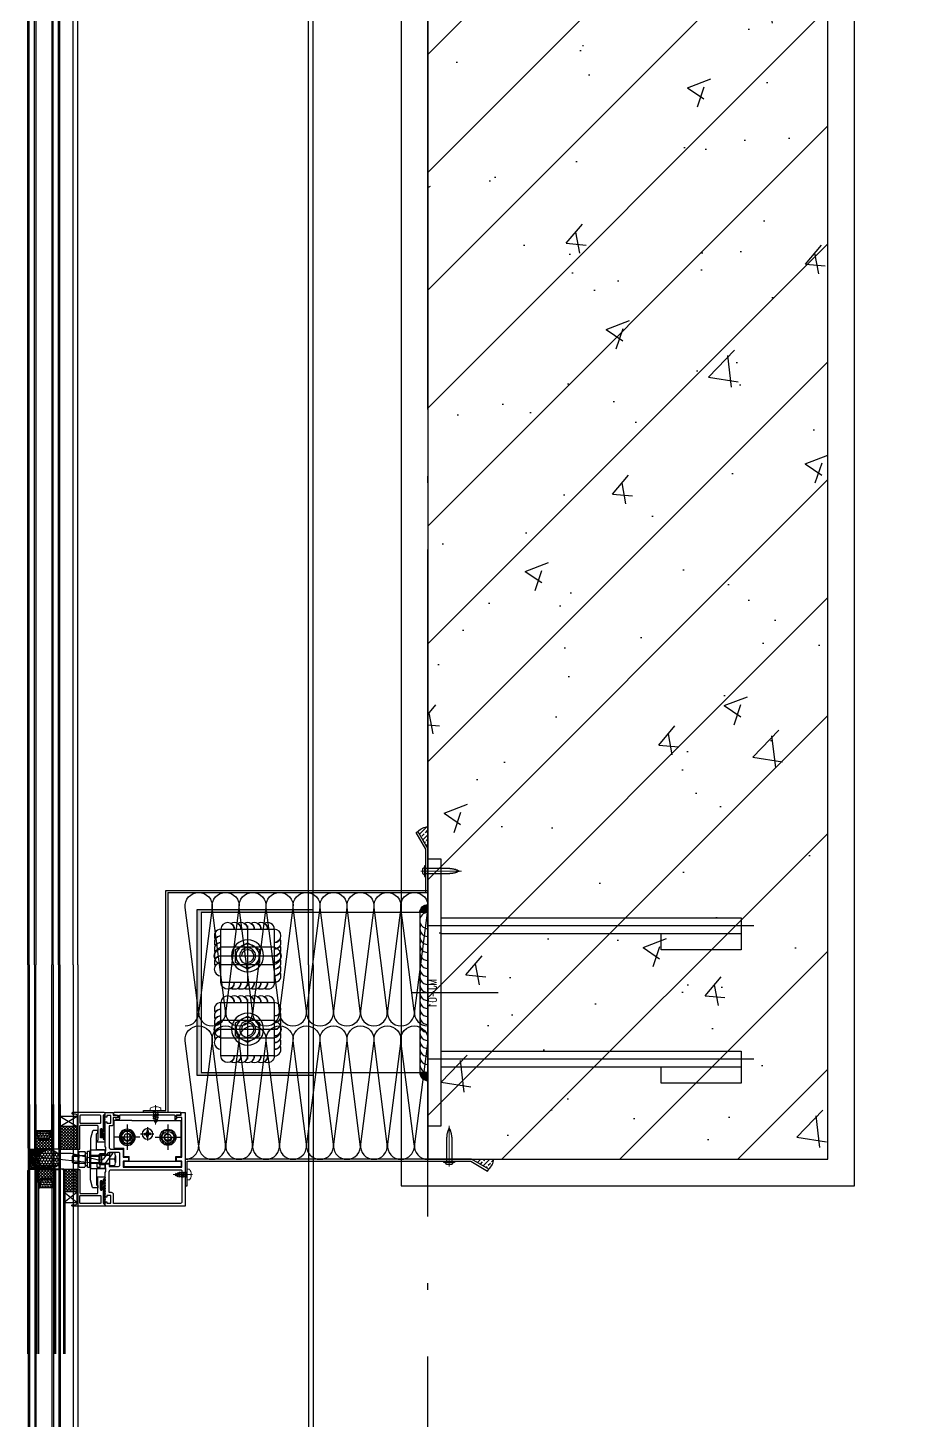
# Model space of a CAD drawing. Extents: x 6843040 to 15500510, y -6507076 to -4940511.
# Drawn here: x 7671529 to 7672196, y -6156679 to -6155636 of the extents above; entities that cross this region are included whole.
import ezdxf
from ezdxf.enums import TextEntityAlignment as Align

# ---------------------------------------------------------------- set-up
doc = ezdxf.new("R2010")
doc.units = 0
doc.header["$LTSCALE"] = 1000
doc.header["$MEASUREMENT"] = 0
for name, pattern in [('ACAD_ISO04W100', [30.5, 24, -3, 0.5, -3]), ('CENTER', [50.8, 31.75, -6.35, 6.35, -6.35]), ('CONTINOUS', [0]), ('DOTE', [2.42, 2, -0.2, 0.02, -0.2]), ('HIDDEN', [0.375, 0.25, -0.125])]:
    doc.linetypes.add(name, pattern=pattern)
for name, color, linetype in [('-07B2-附件', 8, 'Continuous'), ('1', 1, 'Continuous'), ('CENTER中心线层', 1, 'CENTER'), ('DOTE', 8, 'DOTE'), ('E_LINE_1', 1, 'Continuous'), ('FASTENER紧固件', 2, 'Continuous'), ('FRSTENER紧固件', 2, 'Continuous'), ('GC', 3, 'Continuous'), ('LT-dim 1', 3, 'Continuous'), ('LT-dim 2', 253, 'Continuous'), ('LT-dim 20', 253, 'Continuous'), ('LT-dim 4', 253, 'Continuous'), ('LT-dim 5', 3, 'Continuous'), ('LT-dim 50', 253, 'Continuous'), ('LT-dim 8', 253, 'Continuous'), ('LT-Fill-玻璃1', 14, 'Continuous'), ('LT-中线', 6, 'Continuous'), ('LT-文字标注', 7, 'Continuous'), ('LT-焊缝', 1, 'Continuous'), ('LT-玻璃', 4, 'Continuous'), ('LT-细线', 1, 'Continuous'), ('LT-铝板', 31, 'Continuous'), ('PJ', 25, 'Continuous'), ('PUB_HATCH', 8, 'Continuous'), ('Q02中线', 3, 'Continuous'), ('Q03轴线', 1, 'ACAD_ISO04W100'), ('Q08虚线', 75, 'HIDDEN'), ('Q09辅材', 31, 'Continuous'), ('WELDING', 1, 'Continuous'), ('XC', 61, 'Continuous'), ('ZX', 1, 'CENTER'), ('实体', 7, 'Continuous'), ('密封胶填充', 111, 'Continuous'), ('批荡层', 213, 'Continuous'), ('泡沫棒填充', 71, 'Continuous'), ('紧固件', 40, 'Continuous'), ('钢立柱规格布置', 2, 'Continuous')]:
    doc.layers.add(name, color=color, linetype=linetype)
for name, color, linetype, lineweight in [('002CEN', 1, 'CENTER', 13), ('003DOT', 253, 'HIDDEN', 13), ('009CON', 6, 'CONTINOUS', 15)]:
    doc.layers.add(name, color=color, linetype=linetype, lineweight=lineweight)
doc.styles.add('LT-文字标注', font='romans.shx', dxfattribs={"width": 0.8, "bigfont": 'gbhzfs.shx'})

# ---------------------------------------------------------------- blocks, each defined once
blk = doc.blocks.new('*U223')
at = {"layer": 'GC', "color": 8, "linetype": 'HIDDEN', "ltscale": 20}
for p, q in [((35.2, -2254.3), (35.2, 2191)), ((208.2, -2254.3), (208.2, 2191))]:
    blk.add_line(p, q, dxfattribs=at)
at = {"layer": 'LT-玻璃', "color": 8}
for p, q in [((-1.3, 2191), (-1.3, 7.5)), ((2.7, 2191), (2.7, 7.5)), ((16.7, 2191), (16.7, 7.5)), ((20.7, 2191), (20.7, 7.5))]:
    blk.add_line(p, q, dxfattribs=at)
at = {"layer": 'LT-玻璃', "color": 150}
for points in [[(-2.3, 2191), (-2.3, 8.5), (-1.3, 7.5), (2.7, 7.5), (3.7, 8.5), (3.7, 2191)], [(21.7, 2191), (21.7, 8.5), (20.7, 7.5), (16.7, 7.5), (15.7, 8.5), (15.7, 2191)]]:
    blk.add_lwpolyline(points, dxfattribs=at)
at = {"layer": 'LT-铝板'}
for p, q in [((31.7, -2254.3), (31.7, 2191)), ((211.7, -2254.3), (211.7, 2191))]:
    blk.add_line(p, q, dxfattribs=at)
blk = doc.blocks.new('*U226')
at = {"layer": 'GC', "color": 8, "linetype": 'HIDDEN', "ltscale": 20}
for p, q in [((35.2, -1704.3), (35.2, 1116)), ((208.2, -1704.3), (208.2, 1116))]:
    blk.add_line(p, q, dxfattribs=at)
at = {"layer": 'LT-玻璃', "color": 8}
for p, q in [((-1.3, -1704.3), (-1.3, -7.5)), ((2.7, -1704.3), (2.7, -7.5)), ((16.7, -1704.3), (16.7, -7.5)), ((20.7, -1704.3), (20.7, -7.5))]:
    blk.add_line(p, q, dxfattribs=at)
at = {"layer": 'LT-玻璃', "color": 150}
for points in [[(-2.3, -1704.3), (-2.3, -8.5), (-1.3, -7.5), (2.7, -7.5), (3.7, -8.5), (3.7, -1704.3)], [(21.7, -1704.3), (21.7, -8.5), (20.7, -7.5), (16.7, -7.5), (15.7, -8.5), (15.7, -1704.3)]]:
    blk.add_lwpolyline(points, dxfattribs=at)
at = {"layer": 'LT-铝板'}
for p, q in [((31.7, -1704.3), (31.7, 1116)), ((211.7, -1704.3), (211.7, 1116))]:
    blk.add_line(p, q, dxfattribs=at)
blk = doc.blocks.new('LT-BLK-20221110170712', base_point=(70366.6, 148976.2))
at = {"layer": 'LT-铝板'}
blk.add_lwpolyline([(70377.3, 148988.7), (70366.8, 148988.7, 0.414214), (70366.3, 148988.2), (70366.3, 148986.2, 0.414214), (70366.8, 148985.7), (70370.3, 148985.7, -0.414214), (70370.8, 148985.2), (70370.8, 148981.7), (70370.8, 148978.2, -0.414214), (70370.3, 148977.7), (70366.8, 148977.7, 0.414214), (70366.3, 148977.2), (70366.3, 148975.2, 0.414214), (70366.8, 148974.7), (70372.3, 148974.7, -0.414214), (70372.8, 148974.2), (70372.8, 148962.7, -0.414214), (70372.3, 148962.2, 0.414214), (70371.8, 148961.7), (70371.8, 148960.7, 0.414214), (70372.3, 148960.2), (70375.3, 148960.2, 0.339454), (70375.8, 148960.6), (70377.3, 148966.2), (70377.3, 148981.2), (70376.8, 148981.7), (70377.3, 148982.2)], format="xyb", close=True, dxfattribs=at)
blk = doc.blocks.new('LT-BLK-20221110170731', base_point=(70370.1, 148951.3))
at = {"layer": 'LT-铝板'}
for points in [[(70391.5, 148949.7, 0.414214), (70391, 148950.2), (70389, 148950.2, -0.414214), (70387.5, 148951.7), (70387.5, 148976.2, 0.414214), (70387, 148976.7), (70386, 148976.7, 0.414214), (70385.5, 148976.2), (70385.5, 148959.2, -0.414214), (70385, 148958.7), (70372.6, 148958.7, -0.414214), (70372.1, 148959.2), (70372.1, 148969.8, -0.267949), (70372.4, 148970.3, 0.267949), (70372.6, 148970.7), (70372.6, 148970.7, 0.414214), (70372.1, 148971.2), (70367.4, 148971.2, 0.414214), (70366.6, 148970.5), (70366.6, 148970.5, 0.402543), (70367.3, 148969.7, -0.402543), (70367.8, 148969.2), (70367.8, 148967.2, 0.414214), (70368.3, 148966.7, 0.414214), (70368.8, 148967.2), (70368.8, 148967.7, -0.414214), (70369.3, 148968.2), (70369.6, 148968.2, -0.414214), (70370.1, 148967.7), (70370.1, 148961.7, -0.414214), (70369.6, 148961.2), (70369.3, 148961.2, -0.414214), (70368.8, 148961.7), (70368.8, 148962.2, 0.414214), (70368.3, 148962.7), (70368.3, 148962.7, 0.414214), (70367.8, 148962.2), (70367.8, 148951.2, -0.402543), (70367.3, 148950.7, 0.402543), (70366.6, 148950, 0.414214), (70367.4, 148949.2), (70391, 148949.2, 0.414214)], [(70385, 148951.2, 0.414214), (70385.5, 148951.7), (70385.5, 148956.7, 0.414214), (70385, 148957.2), (70370.3, 148957.2, 0.414214), (70369.8, 148956.7), (70369.8, 148951.7, 0.414214), (70370.3, 148951.2)]]:
    blk.add_lwpolyline(points, format="xyb", close=True, dxfattribs=at)
blk = doc.blocks.new('LT-BLK-20221110171121', base_point=(70395.5, 148950.2))
at = {"layer": '1'}
h = blk.add_hatch(dxfattribs=at)
h.set_pattern_fill('ANSI37', color=252, scale=0.5, angle=-180, style=0)
h.set_pattern_definition([(315, (70258.9578, 147994.0747), (-1.122532, -1.122532), []), (225, (70258.9578, 147994.0747), (-1.122532, 1.122532), [])])
h.paths.add_polyline_path([(70387.5, 148973.7), (70387.5, 148956.7), (70397.5, 148956.7), (70397.5, 148973.7)])
at = {"layer": '1', "color": 252}
for p, q in [((70397.5, 148948.9), (70387.5, 148956.7)), ((70397.5, 148956.7), (70387.5, 148948.9)), ((70397.5, 148948.9), (70387.5, 148956.7)), ((70397.5, 148956.7), (70387.5, 148948.9))]:
    blk.add_line(p, q, dxfattribs=at)
at = {"layer": 'LT-细线'}
for points in [[(70397.5, 148972.7), (70398.5, 148973.7), (70387.5, 148973.7)], [(70397.5, 148972.7), (70397.5, 148948.9), (70387.5, 148948.9), (70387.5, 148973.7)], [(70387.5, 148956.7), (70397.5, 148956.7)]]:
    blk.add_lwpolyline(points, dxfattribs=at)
blk = doc.blocks.new('LT-BLK-20221110170740', base_point=(70370.1, 148964.7))
at = {"layer": 'LT-细线', "lineweight": 25}
blk.add_lwpolyline([(70366.5, 148952.2), (70366.5, 148951.4, 0.414214), (70366.7, 148951.2), (70367.6, 148951.2, 0.414214), (70367.8, 148951.4), (70367.8, 148963.2, -0.414214), (70368, 148963.3), (70369, 148963.3, -0.487404), (70369.1, 148963.2), (70369.1, 148962, 0.414214), (70369.3, 148961.8), (70370, 148961.8, 0.414214), (70370.1, 148962), (70370.1, 148967.5, 0.414214), (70370, 148967.6), (70369.3, 148967.6, 0.414214), (70369.1, 148967.5), (70369.1, 148966.3, -0.487404), (70369, 148966.1), (70368, 148966.1, -0.414214), (70367.8, 148966.3), (70367.8, 148969, 0.414214), (70367.6, 148969.2), (70366.7, 148969.2, 0.414214), (70366.5, 148969), (70366.5, 148968.2, -0.287157), (70366.5, 148966.2, -0.287157), (70366.5, 148964.2, -0.287157), (70366.5, 148962.2, -0.287157), (70366.5, 148960.2, -0.287157), (70366.5, 148958.2, -0.287157), (70366.5, 148956.2, -0.287157), (70366.5, 148954.2, -0.287157)], format="xyb", close=True, dxfattribs=at)
blk = doc.blocks.new('LT-BLK-20221110170832', base_point=(70370.1, 148964.7))
at = {"layer": '1'}
h = blk.add_hatch(dxfattribs=at)
h.set_pattern_fill('ANSI31', color=252, scale=0.3, angle=-180, style=0)
h.set_pattern_definition([(315, (69125.05355, 144959.7555), (-0.6735192, -0.6735192), [])])
h.paths.add_polyline_path([(70367.8, 148963.2, -0.414214), (70368, 148963.3), (70369, 148963.3, -0.487404), (70369.1, 148963.2), (70369.1, 148962, 0.414214), (70369.3, 148961.8), (70370, 148961.8, 0.414214), (70370.1, 148962), (70370.1, 148967.5, 0.414214), (70370, 148967.6), (70369.3, 148967.6, 0.414214), (70369.1, 148967.5), (70369.1, 148966.3, -0.487404), (70369, 148966.1), (70368, 148966.1, -0.414214), (70367.8, 148966.3), (70367.8, 148969, 0.414214), (70367.6, 148969.2), (70366.7, 148969.2, 0.414214), (70366.5, 148969), (70366.5, 148968.2, -0.287157), (70366.5, 148966.2, -0.287157), (70366.5, 148964.2, -0.287157), (70366.5, 148962.2, -0.287157), (70366.5, 148960.2, -0.287157), (70366.5, 148958.2, -0.287157), (70366.5, 148956.2, -0.287157), (70366.5, 148954.2, -0.287157), (70366.5, 148952.2), (70366.5, 148951.4, 0.414214), (70366.7, 148951.2), (70367.6, 148951.2, 0.414214), (70367.8, 148951.4)])
at = {"layer": 'LT-细线'}
blk.add_blockref('LT-BLK-20221110170740', (70370.1, 148964.7), dxfattribs=at)
blk = doc.blocks.new('*U252')
at = {"layer": '1'}
h = blk.add_hatch(dxfattribs=at)
h.set_pattern_fill('ANSI37', color=252, scale=0.1, angle=-180, style=0)
h.set_pattern_definition([(225, (1679562.5606, -289717.74506), (0.224506403027, -0.224506403027), []), (315, (1679562.5606, -289717.74506), (0.224506403027, 0.224506403027), [])])
h.paths.add_polyline_path([(-14, 18), (-14, 17), (-10, 17), (-10, 18)])
h.paths.add_polyline_path([(-14, 7), (-14, 6), (-10, 6), (-10, 7)])
h = blk.add_hatch(dxfattribs=at)
h.set_pattern_fill('HEX', color=252, scale=0.19, angle=-360, style=0)
h.set_pattern_definition([(360, (1679562.5606, -289717.7451), (1e-15, 1.0448594), [0.60325, -1.2065]), (120, (1679562.5606, -289717.7451), (-0.9048747838, -0.5224297), [0.60325, -1.2065]), (60, (1679563.1639, -289717.7451), (-0.9048747838, 0.5224297), [0.60325, -1.2065])])
edge = h.paths.add_edge_path()
edge.add_line((-10.1, 16.5), (-7.5, 15.3))
edge.add_line((-10.1, 16.5), (-13.5, 16.5))
edge.add_line((-13.5, 16.5), (-13.5, 7.5))
edge.add_line((-13.5, 7.5), (-10.1, 7.5))
edge.add_line((-10.1, 7.5), (-7.5, 8.8))
edge.add_line((-7.5, 8.8), (-7.5, 15.3))
h = blk.add_hatch(dxfattribs=at)
h.set_pattern_fill('ANSI37', color=252, scale=0.5, angle=-180, style=0)
h.set_pattern_definition([(225, (1679562.5606, -289717.745), (1.1225320151, -1.1225320151), []), (315, (1679562.5606, -289717.745), (1.1225320151, 1.1225320151), [])])
h.paths.add_polyline_path([(-7, 8.5), (-10, 7), (-10, 6), (-1, 6), (0, 5), (0, 19), (-1, 18), (-10, 18), (-10, 17), (-7, 15.5)])
at = {"color": 253}
for points in [[(-14, 18), (-14, 17), (-10, 17), (-10, 18)], [(-7, 8.5), (-10, 7), (-14, 7), (-14, 17), (-10, 17), (-7, 15.5)], [(-7.5, 15.2), (-7.5, 8.8), (-10.1, 7.5), (-13.5, 7.5), (-13.5, 16.5), (-10.1, 16.5)], [(-14, 6), (-14, 7), (-10, 7), (-10, 6)]]:
    blk.add_lwpolyline(points, close=True, dxfattribs=at)
blk.add_lwpolyline([(-10, 6), (-10, 7), (-7, 8.5), (-7, 15.5), (-10, 17), (-10, 18), (-1, 18), (0, 19), (0, 5), (-1, 6), (-10, 6)], dxfattribs=at)
at = {"layer": 'LT-玻璃', "color": 8}
for p, q in [((-138.2, 23), (0, 23)), ((-138.2, 19), (0, 19)), ((-138.2, 5), (0, 5)), ((-138.2, 1), (0, 1))]:
    blk.add_line(p, q, dxfattribs=at)
at = {"layer": 'LT-玻璃', "color": 150}
for points in [[(-138.2, 24), (-1, 24), (0, 23), (0, 19), (-1, 18), (-138.2, 18)], [(-138.2, 0), (-1, 0), (0, 1), (0, 5), (-1, 6), (-138.2, 6)]]:
    blk.add_lwpolyline(points, dxfattribs=at)
blk = doc.blocks.new('LT-耐候密封胶缝')
at = {"layer": '密封胶填充'}
h = blk.add_hatch(dxfattribs=at)
h.set_pattern_fill('ANSI38', color=8, scale=0.04, angle=180, style=0)
h.set_pattern_definition([(225, (-9e-13, 6e-11), (0.0449013, -0.0449013), []), (315, (-9e-13, 6e-11), (0.134704, -0.0449013), [0.15875, -0.09525])])
edge = h.paths.add_edge_path()
edge.add_line((0.5, -1), (0.5, -0.02))
edge.add_arc((0, 1.798), 1.885, 254.61982, 285.38016, ccw=False)
edge.add_line((-0.5, -0.02), (-0.5, -1))
edge.add_arc((0, -1), 0.5, 0, 180, ccw=False)
at = {"layer": '泡沫棒填充'}
h = blk.add_hatch(dxfattribs=at)
h.set_pattern_fill('HONEY', color=8, scale=0.026667, angle=180, style=0)
h.set_pattern_definition([(180, (104.55329, -12.9341), (-0.127, -0.073323467), [0.08466667, -0.16933333]), (300, (104.55329, -12.9341), (0.126999985, -0.073323493), [0.08466667, -0.16933333]), (240, (104.55329, -12.9341), (-1.5e-08, -0.14664696), [-0.16933333, 0.08466667])])
h.paths.add_polyline_path([(0.5, -1, -1), (-0.5, -1, -1)])
at = {"layer": 'LT-细线'}
for points in [[(-0.5, -1), (-0.5, -0.02)], [(0.5, -0.02), (0.5, -1)]]:
    blk.add_lwpolyline(points, dxfattribs=at)
blk.add_lwpolyline([(-0.5, -0.02, 0.135029), (0.5, -0.02, 0.135029)], format="xyb", dxfattribs=at)
blk.add_circle((0, -1), 0.5, dxfattribs=at)
blk = doc.blocks.new('*U251')
at = {"layer": '-07B2-附件', "color": 6, "lineweight": -3}
for p, q in [((-5, 3.6), (-5, 0)), ((5, 0), (-5, 0)), ((-3, -15.1), (-3, 0)), ((0, 3.6), (0, 0)), ((0, 3.6), (0, 0)), ((3, -15.1), (3, 0)), ((5, 3.6), (5, 0)), ((-3, -6), (-2.4, -7.2)), ((3, -6), (-3, -6)), ((3, -7.2), (-3, -7.2)), ((-2.4, -15.1), (-2.4, -7.2)), ((3, -6), (2.4, -7.2)), ((2.4, -15.1), (2.4, -7.2)), ((6, -15.1), (-6, -15.1)), ((-6, -16.7), (-6, -15.1)), ((6, -16.7), (-6, -16.7)), ((-5.8, -23.1), (-5.8, -18.7)), ((-4.6, -18.3), (-4.6, -16.7)), ((4.6, -18.3), (-4.6, -18.3)), ((3.9, -18.3), (-3.9, -18.3)), ((-2.9, -23.1), (-2.9, -18.7)), ((0, -18.3), (-0.9, -16.7)), ((0.9, -18.3), (0, -16.7)), ((2.9, -23.1), (2.9, -18.7)), ((4.6, -18.3), (4.6, -16.7)), ((5.8, -23.1), (5.8, -18.7)), ((6, -16.7), (6, -15.1)), ((-4.3, -23.5), (4.3, -23.5)), ((-3, -27.5), (-3, -23.5)), ((3, -27.5), (-3, -27.5)), ((-3, -27.5), (-2.4, -28.1)), ((-2.4, -28.1), (-2.4, -23.5)), ((2.4, -28.1), (-2.4, -28.1)), ((2.4, -28.1), (2.4, -23.5)), ((3, -27.5), (2.4, -28.1)), ((3, -27.5), (3, -23.5))]:
    blk.add_line(p, q, dxfattribs=at)
blk.add_lwpolyline([(-2.5, 4.1), (2.5, 4.1)], dxfattribs=at)
for centre, radius, start, end in [((-2.5, -2.8), 6.91, 68.794, 111.206), ((2.5, -2.8), 6.91, 68.794, 111.206), ((-4.3, -21.2), 2.89, 60, 120), ((0, -29.3), 11, 74.7385, 105.2615), ((4.3, -21.2), 2.89, 60, 120), ((-4.3, -20.6), 2.89, 240, 300), ((0, -12.5), 11, 254.7385, 285.2615), ((4.3, -20.6), 2.89, 240, 300)]:
    blk.add_arc(centre, radius, start, end, dxfattribs=at)
blk = doc.blocks.new('*U167')
at = {"layer": 'CENTER中心线层', "ltscale": 3}
for p, q in [((5.2, 0), (-4.7, 0)), ((0, 5), (0, -5))]:
    blk.add_line(p, q, dxfattribs=at)
at = {"layer": 'FASTENER紧固件'}
for p, q in [((-2.5, 0.6), (-0.6, 0.4)), ((-2.1, 0.6), (-2.1, -0.6)), ((-1.6, 0.5), (-0.8, 0.8)), ((-0.5, 1.6), (-0.8, 0.8)), ((-0.8, 0.8), (-0.4, 0.4)), ((-0.6, 2.5), (-0.4, 0.6)), ((0.6, 2.1), (-0.6, 2.1)), ((-0.6, 0.4), (-0.4, 0.4)), ((-0.6, -0.4), (-0.6, 0.4)), ((-0.4, 0.4), (-0.4, 0.6)), ((-0.4, 0.6), (0.4, 0.6)), ((0.6, 2.5), (0.4, 0.6)), ((0.8, 0.8), (0.4, 0.4)), ((0.4, 0.6), (0.4, 0.4)), ((0.4, 0.4), (0.6, 0.4)), ((0.5, 1.6), (0.8, 0.8)), ((2.5, 0.6), (0.6, 0.4)), ((0.6, 0.4), (0.6, -0.4)), ((1.6, 0.5), (0.8, 0.8)), ((2.1, 0.6), (2.1, -0.6)), ((-2.5, -0.6), (-0.6, -0.4)), ((-1.6, -0.5), (-0.8, -0.8)), ((-0.8, -0.8), (-0.4, -0.4)), ((-0.5, -1.6), (-0.8, -0.8)), ((-0.4, -0.4), (-0.6, -0.4)), ((-0.6, -2.5), (-0.4, -0.6)), ((0.6, -2.1), (-0.6, -2.1)), ((-0.4, -0.6), (-0.4, -0.4)), ((0.4, -0.6), (-0.4, -0.6)), ((0.6, -0.4), (0.4, -0.4)), ((0.4, -0.4), (0.4, -0.6)), ((0.8, -0.8), (0.4, -0.4)), ((0.6, -2.5), (0.4, -0.6)), ((0.5, -1.6), (0.8, -0.8)), ((2.5, -0.6), (0.6, -0.4)), ((1.6, -0.5), (0.8, -0.8))]:
    blk.add_line(p, q, dxfattribs=at)
blk.add_circle((0, 0), 4, dxfattribs=at)
blk = doc.blocks.new('M6-W-F')
at = {"layer": 'PJ', "extrusion": (0.866025, -0.5, 0)}
for p, q in [((-3, 4.8), (-5.6, 0.2)), ((3, -4.8), (5.6, -0.2))]:
    blk.add_line(p, q, dxfattribs=at)
at = {"layer": 'PJ', "extrusion": (0, 1, 0)}
for p, q in [((2.6, 5), (-2.6, 5)), ((-2.6, -5), (2.6, -5))]:
    blk.add_line(p, q, dxfattribs=at)
at = {"layer": 'PJ', "extrusion": (0.866025, 0.5, 0)}
for p, q in [((5.6, 0.2), (3, 4.8)), ((-5.6, -0.2), (-3, -4.8))]:
    blk.add_line(p, q, dxfattribs=at)
at = {"layer": 'PJ'}
for radius in [6, 4.45, 2.46]:
    blk.add_circle((0, 0), radius, dxfattribs=at)
for radius, start, end in [(5.65, 177.7395, 182.2605), (5.65, 117.7395, 122.2605), (3, 275.7296, 185.7296), (5.65, 57.7395, 62.2605), (5.65, 357.7395, 2.2605), (5.65, 237.7395, 242.2605), (5.65, 297.7395, 302.2605)]:
    blk.add_arc((0, 0), radius, start, end, dxfattribs=at)
at = {"layer": 'ZX', "ltscale": 0.6, "extrusion": (1, 0, 0)}
blk.add_line((0, -9.5), (0, 9.5), dxfattribs=at)
at = {"layer": 'ZX', "ltscale": 0.6, "extrusion": (0, 1, 0)}
blk.add_line((9.5, 0), (-9.5, 0), dxfattribs=at)
blk = doc.blocks.new('LT-BLK-20240527212027', base_point=(-4578.7, 6644.9))
at = {"layer": 'LT-中线', "ltscale": 10}
for p, q in [((-4558.2, 6648.9), (-4601.2, 6648.9)), ((-4601.2, 6644.9), (-4601.2, 6648.9)), ((-4558.2, 6644.9), (-4558.2, 6648.9)), ((-4558.2, 6644.9), (-4601.2, 6644.9)), ((-4597.2, 6641.4), (-4601.2, 6641.4)), ((-4601.2, 6641.4), (-4601.2, 6614.4)), ((-4597.2, 6644.9), (-4597.2, 6641.4)), ((-4562.2, 6644.9), (-4562.2, 6641.4)), ((-4558.2, 6641.4), (-4562.2, 6641.4)), ((-4558.2, 6641.4), (-4558.2, 6635.1)), ((-4550.7, 6635.1), (-4558.2, 6635.1)), ((-4550.7, 6614.4), (-4550.7, 6635.1)), ((-4564.2, 6614.4), (-4601.2, 6614.4)), ((-4564.2, 6614.4), (-4550.7, 6614.4))]:
    blk.add_line(p, q, dxfattribs=at)
at = {"layer": 'FRSTENER紧固件', "xscale": -1, "rotation": 180}
blk.add_blockref('*U167', (-4575.9, 6624.4), dxfattribs=at)
at = {"layer": 'PJ'}
blk.add_blockref('M6-W-F', (-4591.2, 6626.9), dxfattribs=at)
at = {"layer": 'PJ', "xscale": -1}
blk.add_blockref('M6-W-F', (-4560.7, 6626.9), dxfattribs=at)
blk = doc.blocks.new('LT-BLK-20240527212049', base_point=(-4575.8, 6610.9))
at = {"layer": 'LT-铝板'}
blk.add_lwpolyline([(-4552.6, 6614.7, 1), (-4552.6, 6616), (-4554.1, 6616, 0.414214), (-4555.1, 6615), (-4555.1, 6613.1, -0.414214), (-4555.6, 6612.6), (-4595.8, 6612.6, -0.414214), (-4596.3, 6613.1), (-4596.3, 6616, 0.654649), (-4596.8, 6616.2), (-4598, 6615, 0.504901), (-4598, 6614.6), (-4597.6, 6614.3), (-4597.6, 6612.6), (-4600.7, 6612.6, 0.414214), (-4601, 6612.3), (-4601, 6611.2, 0.414214), (-4600.7, 6610.9), (-4551, 6610.9, 0.916331), (-4550.9, 6612.2), (-4553.8, 6612.7), (-4553.8, 6614.7)], format="xyb", close=True, dxfattribs=at)
blk = doc.blocks.new('LT-BLK-20240528090141', base_point=(2057.9, 290.5))
at = {"layer": 'XC'}
blk.add_line((2100.5, 295.6), (2059.2, 291.2), dxfattribs=at)
blk.add_lwpolyline([(2100.5, 295.6), (2107.6, 297.4, 0.340873), (2108, 297.9), (2108, 298.1, 0.414214), (2107.5, 298.6), (2079.2, 298.7, 0.057672), (2076.9, 298.4), (2057.5, 293.8, -0.325637), (2052.1, 296.1), (2050.5, 298.8, 0.266494), (2049.6, 299.3), (2047.4, 299.3, 0.613237), (2047, 298.5), (2052.2, 291.4, 0.239743), (2053, 291), (2055.9, 291, -0.414214), (2056.4, 290.5), (2056.4, 288.5, 0.414214), (2056.9, 288), (2057.9, 288, 0.414214), (2058.4, 288.5), (2058.4, 290.2, -0.374148), (2059.2, 291.2)], format="xyb", dxfattribs=at)
blk = doc.blocks.new('LT-BLK-20240528090345', base_point=(1986.4, 298.6))
at = {"layer": 'LT-细线'}
blk.add_lwpolyline([(1986.4, 301.6), (1986.4, 298.6), (2005.5, 298.6), (2005.5, 301.6), (1986.4, 301.6), (2005.5, 298.6), (1986.4, 298.6), (2005.5, 301.6)], dxfattribs=at)
blk = doc.blocks.new('LT-BLK-20240910160700', base_point=(-5089123.4, -205701.6))
at = {"layer": 'LT-铝板'}
for points in [[(-5089076.9, -205700.1), (-5089076.9, -205695.8), (-5089120.9, -205695.8), (-5089120.9, -205700.1), (-5089116.9, -205700.1), (-5089116.9, -205703.1), (-5089120.9, -205703.1), (-5089120.9, -205733), (-5089117.8, -205733, -1), (-5089117.8, -205734.8), (-5089120.4, -205734.8), (-5089120.4, -205736.6), (-5089123.4, -205736.6), (-5089123.4, -205666.6), (-5089063.4, -205666.6), (-5089063.4, -205669.8), (-5089064.6, -205669.8), (-5089064.6, -205668.8), (-5089067.6, -205668.8), (-5089067.6, -205674.4), (-5089064.6, -205674.4), (-5089064.6, -205673.3), (-5089063.4, -205673.3), (-5089063.4, -205687.1), (-5089063.4, -205687.1), (-5089063.4, -205690.1), (-5089063.4, -205690.1), (-5089063.4, -205692.3), (-5089063.9, -205692.3), (-5089063.9, -205695.3), (-5089063.4, -205695.3), (-5089063.4, -205698.3), (-5089066.4, -205698.3), (-5089066.4, -205696.3), (-5089073.4, -205696.3, 0.414214), (-5089074.4, -205697.3), (-5089074.4, -205705.8, 0.414214), (-5089073.4, -205706.8), (-5089066.4, -205706.8), (-5089066.4, -205704.8), (-5089063.4, -205704.8), (-5089063.4, -205707.8), (-5089063.9, -205707.8), (-5089063.9, -205710.8), (-5089063.4, -205710.8), (-5089063.4, -205729.8), (-5089064.6, -205729.8), (-5089064.6, -205728.8), (-5089067.6, -205728.8), (-5089067.6, -205734.4), (-5089064.6, -205734.4), (-5089064.6, -205733.3), (-5089063.4, -205733.3), (-5089063.4, -205736.6), (-5089069.4, -205736.6), (-5089069.4, -205734.8), (-5089072, -205734.8, -1), (-5089072, -205733), (-5089069.4, -205733), (-5089069.4, -205728.1, -0.414214), (-5089067.9, -205726.6), (-5089066.4, -205726.6), (-5089066.4, -205710.3, 0.414214), (-5089067.4, -205709.3), (-5089075.9, -205709.3, -0.414214), (-5089076.9, -205708.3), (-5089076.9, -205703.1), (-5089080.9, -205703.1), (-5089080.9, -205700.1)], [(-5089120.9, -205692.8), (-5089120.9, -205669.6, -0.414214), (-5089119.9, -205668.6), (-5089069.6, -205668.6), (-5089069.6, -205675.1, 0.414214), (-5089068.1, -205676.6), (-5089066.4, -205676.6), (-5089066.4, -205692.3, -0.414214), (-5089067.9, -205693.8), (-5089119.9, -205693.8, -0.414214)]]:
    blk.add_lwpolyline(points, format="xyb", close=True, dxfattribs=at)
blk = doc.blocks.new('*U253')
at = {"layer": '1'}
h = blk.add_hatch(dxfattribs=at)
h.set_pattern_fill('ANSI37', color=252, scale=0.5, angle=-180, style=0)
h.set_pattern_definition([(225, (6768965.3425, -83328.1817), (1.12253201513, -1.12253201513), []), (315, (6768965.3425, -83328.1817), (1.12253201513, 1.12253201513), [])])
h.paths.add_polyline_path([(7, -3.5), (10, -5), (10, -6), (1, -6), (0, -7), (0, 7), (1, 6), (10, 6), (10, 5), (7, 3.5)])
h = blk.add_hatch(dxfattribs=at)
h.set_pattern_fill('HEX', color=252, scale=0.19, angle=-360, style=0)
h.set_pattern_definition([(360, (6768965.3425, -83328.1817), (1e-15, 1.0448594), [0.60325, -1.2065]), (120, (6768965.3425, -83328.1817), (-0.90487478378, -0.5224297), [0.60325, -1.2065]), (60, (6768965.9457, -83328.1817), (-0.90487478378, 0.5224297), [0.60325, -1.2065])])
h.paths.add_polyline_path([(7.5, 3.3), (10.1, 4.5), (13.5, 4.5), (13.5, -4.5), (10.1, -4.5), (7.5, -3.2)])
h = blk.add_hatch(dxfattribs=at)
h.set_pattern_fill('ANSI37', color=252, scale=0.1, angle=-180, style=0)
h.set_pattern_definition([(225, (6768965.34248, -83328.18168), (0.224506403027, -0.224506403027), []), (315, (6768965.34248, -83328.18168), (0.224506403027, 0.224506403027), [])])
h.paths.add_polyline_path([(14, 6), (14, 5), (10, 5), (10, 6)])
h.paths.add_polyline_path([(14, -5), (14, -6), (10, -6), (10, -5)])
at = {"color": 253}
blk.add_lwpolyline([(10, -6), (10, -5), (7, -3.5), (7, 3.5), (10, 5), (10, 6), (1, 6), (0, 7), (0, -7), (1, -6), (10, -6)], dxfattribs=at)
for points in [[(7, -3.5), (10, -5), (14, -5), (14, 5), (10, 5), (7, 3.5)], [(7.5, 3.2), (7.5, -3.2), (10.1, -4.5), (13.5, -4.5), (13.5, 4.5), (10.1, 4.5)], [(14, 6), (14, 5), (10, 5), (10, 6)], [(14, -6), (14, -5), (10, -5), (10, -6)]]:
    blk.add_lwpolyline(points, close=True, dxfattribs=at)
at = {"layer": 'LT-玻璃', "color": 8}
for p, q in [((138.2, 13), (0, 13)), ((138.2, 7), (0, 7)), ((138.2, -7), (0, -7)), ((138.2, -13), (0, -13))]:
    blk.add_line(p, q, dxfattribs=at)
at = {"layer": 'LT-玻璃', "color": 150}
for points in [[(138.2, 14), (1, 14), (0, 13), (0, 7), (1, 6), (138.2, 6)], [(138.2, -14), (1, -14), (0, -13), (0, -7), (1, -6), (138.2, -6)]]:
    blk.add_lwpolyline(points, dxfattribs=at)
blk = doc.blocks.new('LT-BLK-20240910163455', base_point=(-5087605, -203746.3))
at = {"layer": '1'}
h = blk.add_hatch(dxfattribs=at)
h.set_pattern_fill('ANSI37', color=252, scale=0.5, angle=-180, style=0)
h.set_pattern_definition([(315, (-5087740.0301, -204701.1361), (-1.122532, -1.122532), []), (225, (-5087740.0301, -204701.1361), (-1.122532, 1.122532), [])])
h.paths.add_polyline_path([(-5087611.5, -203721.5), (-5087611.5, -203738.5), (-5087598.5, -203738.5), (-5087598.5, -203721.5)])
at = {"layer": '1', "color": 252}
for p, q in [((-5087598.5, -203746.3), (-5087611.5, -203738.5)), ((-5087598.5, -203738.5), (-5087611.5, -203746.3)), ((-5087598.5, -203746.3), (-5087611.5, -203738.5)), ((-5087598.5, -203738.5), (-5087611.5, -203746.3))]:
    blk.add_line(p, q, dxfattribs=at)
at = {"layer": 'LT-细线'}
for points in [[(-5087598.5, -203722.5), (-5087597.5, -203721.5), (-5087611.5, -203721.5)], [(-5087598.5, -203722.5), (-5087598.5, -203746.3), (-5087611.5, -203746.3), (-5087611.5, -203721.5)], [(-5087611.5, -203738.5), (-5087598.5, -203738.5)]]:
    blk.add_lwpolyline(points, dxfattribs=at)
blk = doc.blocks.new('LT-BLK-20240910172443', base_point=(-5091732.3, -237767.1))
at = {"layer": 'GC', "color": 8, "linetype": 'HIDDEN', "ltscale": 20}
for p, q in [((-5091697.1, -237621.4), (-5091697.1, -237912.8)), ((-5091524.1, -237621.4), (-5091524.1, -237912.8))]:
    blk.add_line(p, q, dxfattribs=at)
at = {"layer": 'LT-铝板'}
for p, q in [((-5091700.6, -237621.4), (-5091700.6, -237912.8)), ((-5091520.6, -237621.4), (-5091520.6, -237912.8))]:
    blk.add_line(p, q, dxfattribs=at)
at = {"layer": '-07B2-附件', "rotation": 270}
blk.add_blockref('*U251', (-5091673.1, -237767.1), dxfattribs=at)
at = {"xscale": -1}
blk.add_blockref('LT-BLK-20240528090141', (-5091682.1, -237770.7), dxfattribs=at)
at = {"rotation": 180}
blk.add_blockref('LT-BLK-20240528090345', (-5091710.6, -237771.7), dxfattribs=at)
at = {"layer": 'LT-dim 1', "xscale": -1, "rotation": 90}
blk.add_blockref('*U253', (-5091720.6, -237774.6), dxfattribs=at)
at = {"layer": 'LT-dim 20', "ltscale": 10, "rotation": 180}
for name, p in [('LT-BLK-20240527212049', (-5091645, -237732.1)), ('LT-BLK-20240527212027', (-5091642.1, -237768.6))]:
    blk.add_blockref(name, p, dxfattribs=at)
at = {"layer": 'LT-dim 8', "ltscale": 1000, "rotation": 180}
for name, p in [('LT-BLK-20240910163455', (-5091704.1, -237734.8)), ('LT-BLK-20240910160700', (-5091616.6, -237767.1))]:
    blk.add_blockref(name, p, dxfattribs=at)
at = {"layer": 'LT-dim 8', "xscale": -1}
blk.add_blockref('LT-BLK-20221110171121', (-5091705.6, -237798.1), dxfattribs=at)
at = {"layer": 'LT-Fill-玻璃1', "rotation": 180}
for name, p in [('LT-BLK-20221110170731', (-5091680.2, -237734.2)), ('LT-BLK-20221110170712', (-5091676.9, -237761.6))]:
    blk.add_blockref(name, p, dxfattribs=at)
at = {"layer": 'LT-Fill-玻璃1', "xscale": 14.99939610215067, "yscale": 14.99939610215067, "zscale": 14.99939610215067, "rotation": 90.00147550855301}
blk.add_blockref('LT-耐候密封胶缝', (-5091733.6, -237767.1), dxfattribs=at)
at = {"layer": 'LT-Fill-玻璃1', "xscale": -1}
for name, p in [('LT-BLK-20221110170712', (-5091676.9, -237772.6)), ('LT-BLK-20221110170731', (-5091680.2, -237800.1))]:
    blk.add_blockref(name, p, dxfattribs=at)
at = {"layer": 'LT-细线', "rotation": 180}
blk.add_blockref('LT-BLK-20221110170832', (-5091680.2, -237747.6), dxfattribs=at)
at = {"layer": 'LT-细线', "xscale": -1}
blk.add_blockref('LT-BLK-20221110170832', (-5091680.2, -237786.6), dxfattribs=at)
at = {"layer": '钢立柱规格布置', "rotation": 270}
blk.add_blockref('*U252', (-5091734.6, -237759.6), dxfattribs=at)
blk = doc.blocks.new('LT-BLK-20220127160324', base_point=(-28533.2, -2765.2))
at = {"color": 1, "linetype": 'ACAD_ISO04W100', "ltscale": 0.4}
for p, q in [((-28777.8, -2715.2), (-28533.2, -2715.2)), ((-28521.3, -2765.2), (-28586, -2765.2)), ((-28777.8, -2815.2), (-28533.2, -2815.2))]:
    blk.add_line(p, q, dxfattribs=at)
at = {"layer": 'GC', "color": 3}
blk.add_lwpolyline([(-28543.2, -2865.2), (-28543.2, -2665.2), (-28533.2, -2665.2), (-28533.2, -2865.2)], close=True, dxfattribs=at)
for points in [[(-28543.2, -2709.2), (-28768.2, -2709.2)], [(-28768.2, -2709.2), (-28768.2, -2733.2), (-28708.2, -2733.2), (-28708.2, -2721.2)], [(-28543.2, -2809.2), (-28768.2, -2809.2)], [(-28768.2, -2809.2), (-28768.2, -2833.2), (-28708.2, -2833.2), (-28708.2, -2821.2)]]:
    blk.add_lwpolyline(points, dxfattribs=at)
at = {"layer": 'GC', "ltscale": 3}
for points in [[(-28768.2, -2721.2), (-28543.2, -2721.2)], [(-28768.2, -2821.2), (-28543.2, -2821.2)]]:
    blk.add_lwpolyline(points, dxfattribs=at)
at = {"layer": 'LT-文字标注', "style": 'LT-文字标注', "width": 0.8}
blk.add_text('MJ-01', height=6, rotation=270, dxfattribs=at).set_placement((-28541.6, -2776.9), align=Align.BOTTOM_RIGHT)
blk = doc.blocks.new('LT-BLK-20230912092320', base_point=(26757, -59640.5))
at = {"layer": 'GC', "elevation": 0}
blk.add_lwpolyline([(26737, -59620.5), (26737, -59660.5), (26777, -59660.5), (26777, -59620.5)], close=True, dxfattribs=at)
at = {"layer": 'LT-焊缝', "elevation": 0}
for points in [[(26737, -59620.5, -0.57735), (26744.5, -59616.2, 0.267949), (26742, -59620.5, -0.57735), (26749.5, -59616.2, 0.267949), (26747, -59620.5, -0.57735), (26754.5, -59616.2, 0.267949), (26752, -59620.5, -0.57735), (26759.5, -59616.2, 0.267949), (26757, -59620.5, -0.57735), (26764.5, -59616.2, 0.267949), (26762, -59620.5, -1), (26772, -59620.5, -1)], [(26737, -59660.5, -0.57735), (26732.7, -59653, 0.267949), (26737, -59655.5, -0.57735), (26732.7, -59648, 0.267949), (26737, -59650.5, -0.57735), (26732.7, -59643, 0.267949), (26737, -59645.5, -0.57735), (26732.7, -59638, 0.267949), (26737, -59640.5, -0.57735), (26732.7, -59633, 0.267949), (26737, -59635.5, -0.57735), (26732.7, -59628, 0.267949), (26737, -59630.5, -1), (26737, -59620.5, -1)], [(26777, -59660.5, 0.57735), (26781.4, -59653, -0.267949), (26777, -59655.5, 0.57735), (26781.4, -59648, -0.267949), (26777, -59650.5, 0.57735), (26781.4, -59643, -0.267949), (26777, -59645.5, 0.57735), (26781.4, -59638, -0.267949), (26777, -59640.5, 0.57735), (26781.4, -59633, -0.267949), (26777, -59635.5, 0.57735), (26781.4, -59628, -0.267949), (26777, -59630.5, 1), (26777, -59620.5, 1)], [(26777, -59660.5, -0.57735), (26769.5, -59664.8, 0.267949), (26772, -59660.5, -0.57735), (26764.5, -59664.8, 0.267949), (26767, -59660.5, -0.57735), (26759.5, -59664.8, 0.267949), (26762, -59660.5, -0.57735), (26754.5, -59664.8, 0.267949), (26757, -59660.5, -0.57735), (26749.5, -59664.8, 0.267949), (26752, -59660.5, -0.57735), (26744.5, -59664.8, 0.267949), (26747, -59660.5, -1), (26737, -59660.5, -1)]]:
    blk.add_lwpolyline(points, format="xyb", dxfattribs=at)
at = {"layer": 'Q02中线'}
for centre, start, end in [((26757, -59622.2), 14.85, 165.15), ((26757, -59658.8), 194.85, 345.15)]:
    blk.add_arc(centre, 6.72, start, end, dxfattribs=at)
at = {"layer": 'Q03轴线', "ltscale": 0.2, "elevation": 0}
for points in [[(26757, -59618.1), (26757, -59662.9)], [(26734.6, -59640.5), (26779.4, -59640.5)]]:
    blk.add_lwpolyline(points, dxfattribs=at)
at = {"layer": 'Q08虚线', "ltscale": 20}
for p, q in [((26750.5, -59660.5), (26750.5, -59620.5)), ((26763.5, -59620.5), (26763.5, -59660.5))]:
    blk.add_line(p, q, dxfattribs=at)
at = {"layer": 'Q09辅材', "elevation": 0}
for points in [[(26757, -59628.5, -1), (26757, -59652.5, -1), (26757, -59628.5, -1)], [(26757, -59631.8, -1), (26757, -59649.2, -1), (26757, -59631.8, -1)], [(26757, -59634.5, -1), (26757, -59646.5, -1), (26757, -59634.5, -1)], [(26761.7, -59640.5, -2.414214), (26757, -59635.9, -2.414214)]]:
    blk.add_lwpolyline(points, format="xyb", dxfattribs=at)
blk.add_lwpolyline([(26767, -59640.5), (26762, -59631.5), (26752.1, -59631.5), (26747.1, -59640.5), (26752.1, -59649.5), (26762, -59649.5), (26767, -59640.5)], dxfattribs=at)
blk = doc.blocks.new('LT-BLK-20240910174306', base_point=(-5314322.4, -274178.3))
at = {"layer": 'LT-Fill-玻璃1'}
h = blk.add_hatch(dxfattribs=at)
h.set_pattern_fill('DOTS', color=8, scale=0.5)
h.set_pattern_definition([(0, (-5830511.4218, -915288.585), (0.396875, 0.79375), [0, -0.79375])])
h.paths.add_polyline_path([(-5314418.4, -274118.3), (-5314418.4, -274116.3), (-5314505.5, -274116.3), (-5314505.5, -274240.3), (-5314417.7, -274240.3), (-5314417.7, -274238.3), (-5314503.5, -274238.3), (-5314503.5, -274118.3)])
at = {"layer": 'WELDING'}
h = blk.add_hatch(color=256, dxfattribs=at)
h.dxf.hatch_style = 1
edge = h.paths.add_edge_path()
edge.add_line((-5314332.4, -274112.3), (-5314332.4, -274118.3))
edge.add_line((-5314332.4, -274118.3), (-5314338.4, -274118.3))
edge.add_arc((-5314332.4, -274118.3), 6, 90, 180, ccw=False)
h = blk.add_hatch(color=256, dxfattribs=at)
h.dxf.hatch_style = 1
edge = h.paths.add_edge_path()
edge.add_line((-5314332.4, -274244.3), (-5314332.4, -274238.3))
edge.add_line((-5314332.4, -274238.3), (-5314338.4, -274238.3))
edge.add_arc((-5314332.4, -274238.3), 6, 180, 270)
at = {"layer": 'GC'}
blk.add_line((-5314338.4, -274118.3), (-5314338.4, -274238.3), dxfattribs=at)
at = {"layer": 'GC', "elevation": 0}
blk.add_lwpolyline([(-5314332.4, -274238.3), (-5314332.4, -274118.3), (-5314502.4, -274118.3), (-5314502.4, -274238.3)], close=True, dxfattribs=at)
at = {"layer": 'LT-dim 2', "color": 8, "elevation": 0}
blk.add_lwpolyline([(-5314418.4, -274116.3), (-5314505.5, -274116.3), (-5314505.5, -274240.3), (-5314418.4, -274240.3)], dxfattribs=at)
at = {"layer": 'LT-dim 5', "color": 1}
for centre, start in [((-5314332.4, -274124.3), 90), ((-5314332.4, -274130.3), 150), ((-5314332.4, -274136.3), 150), ((-5314332.4, -274142.3), 150), ((-5314332.4, -274148.3), 150), ((-5314332.4, -274154.3), 150), ((-5314332.4, -274160.3), 150), ((-5314332.4, -274166.3), 150), ((-5314332.4, -274172.3), 150), ((-5314332.4, -274178.3), 150), ((-5314332.4, -274184.3), 150), ((-5314332.4, -274190.3), 150), ((-5314332.4, -274196.3), 150), ((-5314332.4, -274202.3), 150), ((-5314332.4, -274208.3), 150), ((-5314332.4, -274214.3), 150), ((-5314332.4, -274220.3), 150), ((-5314332.4, -274226.3), 150), ((-5314332.4, -274232.3), 150)]:
    blk.add_arc(centre, 6, start, 270, dxfattribs=at)
at = {"layer": 'WELDING'}
for points in [[(-5314332.4, -274112.3), (-5314332.4, -274118.3), (-5314338.4, -274118.3, -0.414214)], [(-5314332.4, -274244.3), (-5314332.4, -274238.3), (-5314338.4, -274238.3, 0.414214)]]:
    blk.add_lwpolyline(points, format="xyb", close=True, dxfattribs=at)
at = {"layer": 'LT-dim 4', "xscale": -1, "rotation": 90}
for p in [(-5314467.5, -274150.8, 0), (-5314467.5, -274205.8, 0)]:
    blk.add_blockref('LT-BLK-20230912092320', p, dxfattribs=at)
at = {"layer": 'LT-dim 50', "xscale": -1}
blk.add_blockref('LT-BLK-20220127160324', (-5314332.4, -274178.3), dxfattribs=at)
blk = doc.blocks.new('LT-BLK-20230218091845', base_point=(395239.1, 252820.7))
at = {"layer": 'LT-Fill-玻璃1'}
h = blk.add_hatch(dxfattribs=at)
h.set_pattern_fill('ANSI33', color=8, scale=0.75, style=0)
h.set_pattern_definition([(45, (0, 0), (-3.367596045, 3.367596045), []), (45, (3.3676, 0), (-3.367596045, 3.367596045), [2.38125, -1.190625])])
edge = h.paths.add_edge_path()
edge.add_line((395239.1, 252820.7), (395252.1, 252813.2))
edge.add_arc((395244.4, 252821.8), 11.5, 311.8286, 333.2105)
edge.add_arc((395244.4, 252821.8), 11.5, 333.2105, 354.5925)
edge.add_line((395255.9, 252820.7), (395239.1, 252820.7))
at = {"layer": 'LT-dim 5'}
blk.add_arc((395244.4, 252821.8), 11.5, 311.8286, 354.5925, dxfattribs=at)
blk = doc.blocks.new('LT-BLK-20240528163730', base_point=(-326528, 67956.2))
at = {"layer": 'LT-中线'}
for p, q in [((-326529.3, 67957.1), (-326536.8, 67944.1)), ((-326535.3, 67943.7), (-326528, 67956.2)), ((-326528, 67956.2), (-326529.3, 67957.1)), ((-326536.8, 67944.1), (-326536.8, 67911.3)), ((-326535.3, 67911.3), (-326535.3, 67943.7))]:
    blk.add_line(p, q, dxfattribs=at)
at = {"layer": 'LT-Fill-玻璃1', "rotation": 90.00000000172149}
blk.add_blockref('LT-BLK-20230218091845', (-326536.8, 67944), dxfattribs=at)
blk = doc.blocks.new('sd425')
at = {"layer": '实体', "color": 1, "linetype": 'CENTER', "lineweight": 18}
blk.add_line((0, 3.9), (0, -26.6), dxfattribs=at)
at = {"layer": '紧固件', "color": 40}
blk.add_lwpolyline([(4, 0), (-4, 0), (-4, 1), (4, 1)], close=True, dxfattribs=at)
blk.add_lwpolyline([(-3.5, 1, 0.342434), (-2, 2.1, -0.350221), (-1.6, 2.5), (1.6, 2.5, -0.341999), (2.1, 2.1, 0.348555), (3.5, 1)], format="xyb", dxfattribs=at)
at = {"layer": '紧固件', "color": 40, "linetype": 'HIDDEN', "ltscale": 2}
blk.add_lwpolyline([(1.9, 0), (1.9, -18, -0.131642), (0, -25, -0.131531), (-1.9, -18), (-1.9, 0)], format="xyb", dxfattribs=at)
blk = doc.blocks.new('LT-BLK-20240528163734', base_point=(-326528, 67956.2))
at = {"rotation": 270}
blk.add_blockref('sd425', (-326535.3, 67927.4), dxfattribs=at)
at = {"layer": 'LT-dim 50'}
blk.add_blockref('LT-BLK-20240528163730', (-326528, 67956.2), dxfattribs=at)
blk = doc.blocks.new('*U255')
at = {"layer": '002CEN', "ltscale": 5}
blk.add_line((-4.1, 0), (10.5, 0), dxfattribs=at)
at = {"layer": '003DOT', "ltscale": 5}
for p, q in [((0, 4), (0, 1.8)), ((0, 1.8), (0, -2.3)), ((0, 1.7), (0.6, -1.5)), ((0, 0), (0.3, -2.1)), ((0.2, 1.6), (0.8, 1.6)), ((0.8, 1.6), (1.1, 2.1)), ((0.8, 1.6), (1.4, -1.5)), ((1.1, 2.1), (1.7, -2.1)), ((1.1, 2.1), (1.4, 1.6)), ((1.4, 1.6), (2, -1.5)), ((1.4, 1.6), (2.2, 1.6)), ((2.2, 1.6), (2.5, 2.1)), ((2.2, 1.6), (2.8, -1.5)), ((2.5, 2.1), (3.1, -2.1)), ((2.5, 2.1), (2.8, 1.6)), ((2.8, 1.6), (3.4, -1.5)), ((2.8, 1.6), (3.6, 1.6)), ((3.6, 1.6), (3.9, 2.1)), ((3.6, 1.6), (4.2, -1.5)), ((3.9, 2.1), (4.5, -2.1)), ((3.9, 2.1), (4.2, 1.6)), ((4.2, 1.6), (4.8, -1.5)), ((4.2, 1.6), (5, 1.6)), ((5, 1.6), (5.3, 2.1)), ((5, 1.6), (5.6, -1.5)), ((5.3, 2.1), (5.9, -2.1)), ((5.3, 2.1), (5.6, 1.6)), ((5.6, 1.6), (6.2, -1.5)), ((5.6, 1.6), (5.8, 1.6)), ((5.8, 1.6), (6.5, 1.3)), ((6.5, 1.3), (6.8, 1.7)), ((6.5, 1.3), (6.9, -1.1)), ((6.8, 1.7), (7.2, -1.6)), ((6.8, 1.7), (7.2, 0.9)), ((7.2, 0.9), (7.7, -0.8)), ((7.2, 0.9), (8, 0.6)), ((8, 0.6), (8.2, 1.1)), ((8, 0.6), (8.3, -0.5)), ((8.2, 1.1), (8.5, -1)), ((8.2, 1.1), (8.7, 0.3)), ((8.7, 0.3), (9, -0.2)), ((8.7, 0.3), (9.5, 0)), ((9.5, 0), (9, -0.2)), ((0, -2.3), (0, -4)), ((0.3, -2.1), (0.2, -2.1)), ((0.6, -1.5), (0.3, -2.1)), ((1.4, -1.5), (0.6, -1.5)), ((1.7, -2.1), (1.4, -1.5)), ((2, -1.5), (1.7, -2.1)), ((2.8, -1.5), (2, -1.5)), ((3.1, -2.1), (2.8, -1.5)), ((3.4, -1.5), (3.1, -2.1)), ((4.2, -1.5), (3.4, -1.5)), ((4.5, -2.1), (4.2, -1.5)), ((4.8, -1.5), (4.5, -2.1)), ((5.6, -1.5), (4.8, -1.5)), ((5.9, -2.1), (5.6, -1.5)), ((6.2, -1.5), (5.9, -2.1)), ((6.9, -1.1), (6.2, -1.4)), ((6.2, -1.4), (6.2, -1.5)), ((7.2, -1.6), (6.9, -1.1)), ((7.7, -0.8), (7.2, -1.6)), ((8.3, -0.5), (7.7, -0.8)), ((8.5, -1), (8.3, -0.5)), ((9, -0.2), (8.5, -1))]:
    blk.add_line(p, q, dxfattribs=at)
for centre, start, end in [((0.2, 1.8), 180, 270), ((0.2, -2.3), 90, 180)]:
    blk.add_arc(centre, 0.2, start, end, dxfattribs=at)
at = {"layer": '009CON'}
for p, q in [((-2.7, 0.4), (-3.1, 0.4)), ((-2.7, -0.4), (-2.7, 0.4)), ((-1.7, 4), (0, 4)), ((-3.1, -0.4), (-2.7, -0.4)), ((0, -4), (-1.7, -4))]:
    blk.add_line(p, q, dxfattribs=at)
for start, end in [(142.0201, 176.4719), (183.5281, 217.9799)]:
    blk.add_arc((3.4, 0), 6.5, start, end, dxfattribs=at)

msp = doc.modelspace()

# ---------------------------------------------------------------- hatches: boundary and pattern name
at = {"layer": 'PUB_HATCH'}
h = msp.add_hatch(dxfattribs=at)
h.set_pattern_fill('钢筋混凝土', color=256, scale=25, style=0)
h.set_pattern_definition([(45, (23701.65, 16000), (-44.19417382, 44.19417382), []), (50, (23701.65, 16000), (179.3150457, -15.6880337), [18.75, -206.25]), (355, (23701.65, 16000), (-34.6878334, 188.0480334), [15, -165]), (100.4514, (23716.59, 15998.7), (144.6273454, 172.3598855), [15.9350475, -175.285528]), (46.1842, (23701.65, 16050), (266.810262, -41.3797536), [28.125, -309.375]), (96.6356, (23723.88, 16046.55), (233.6656764, 243.529468), [23.902572, -262.92825]), (351.1842, (23701.65, 16050), (233.665486, 243.52965), [22.5, -247.5]), (21, (23726.65, 16037.5), (149.226763, -100.6547227), [18.75, -206.25]), (326, (23726.65, 16037.5), (60.828833, 181.2875113), [15, -165]), (71.4514, (23739.08, 16029.11), (210.055657, 80.6326242), [15.9350475, -175.285528]), (37.5, (23701.65, 16000), (3.03996383, 83.22346346), [0, -163, 0, -167.5, 0, -165.625]), (7.5, (23701.65, 16000), (65.7673844, 98.602928), [0, -95.5, 0, -159.25, 0, -63.125]), (327.5, (23645.9, 16000), (133.45560904, -5.63871793), [0, -62.5, 0, -195, 0, -258.75]), (317.5, (23620.9, 16000), (145.7965423, 25.0262456), [0, -81.25, 0, -129.5, 0, -183.75])])
h.paths.add_polyline_path([(7671829.3, -6154633.9), (7671829.3, -6156483.9), (7672129.3, -6156483.9), (7672129.3, -6155113.9), (7672863.3, -6155097.5), (7672863.3, -6154967.5), (7672029.3, -6154983.9), (7672029.3, -6154633.9)])

# ---------------------------------------------------------------- linework, layer by layer
at = {"layer": 'DOTE', "ltscale": 0.25}
msp.add_line((7671829.3, -6180726.7), (7671829.3, -6149489.2), dxfattribs=at)
at = {"layer": 'E_LINE_1'}
msp.add_lwpolyline([(7671829.3, -6154633.9), (7671829.3, -6156483.9), (7672129.3, -6156483.9), (7672129.3, -6155113.9), (7672863.3, -6155097.5), (7672863.3, -6154967.5), (7672029.3, -6154983.9), (7672029.3, -6154633.9), (7671829.3, -6154633.9)], dxfattribs=at)
at = {"layer": 'LT-dim 1'}
for points in [[(7671647.3, -6156383.9, 0.451718), (7671657.4, -6156372.6), (7671647.4, -6156295.1, -0.451718), (7671657.5, -6156283.9, -0.451718), (7671667.5, -6156295.1), (7671657.5, -6156372.6, 0.451718), (7671667.6, -6156383.9, 0.451718), (7671677.6, -6156372.6), (7671667.6, -6156295.1, -0.451718), (7671677.7, -6156283.9, -0.451718), (7671687.7, -6156295.1), (7671677.8, -6156372.6, 0.451718), (7671687.8, -6156383.9, 0.451718), (7671697.8, -6156372.6), (7671687.9, -6156295.1, -0.451718), (7671697.9, -6156283.9, -0.451718), (7671707.9, -6156295.1), (7671698, -6156372.6, 0.451718), (7671708, -6156383.9, 0.451718), (7671718, -6156372.6), (7671708.1, -6156295.1, -0.451718), (7671718.1, -6156283.9, -0.451718), (7671728.2, -6156295.1), (7671718.2, -6156372.6, 0.451718), (7671728.2, -6156383.9, 0.451718), (7671738.3, -6156372.6), (7671728.3, -6156295.1, -0.451718), (7671738.3, -6156283.9, -0.451718), (7671748.4, -6156295.1), (7671738.4, -6156372.6, 0.451718), (7671748.5, -6156383.9, 0.451718), (7671758.5, -6156372.6), (7671748.5, -6156295.1, -0.451718), (7671758.6, -6156283.9, -0.451718), (7671768.6, -6156295.1), (7671758.6, -6156372.6, 0.451718), (7671768.7, -6156383.9, 0.451718), (7671778.7, -6156372.6), (7671768.8, -6156295.1, -0.451718), (7671778.8, -6156283.9, -0.451718), (7671788.8, -6156295.1), (7671778.9, -6156372.6, 0.451718), (7671788.9, -6156383.9, 0.451718), (7671798.9, -6156372.6), (7671789, -6156295.1, -0.451718), (7671799, -6156283.9, -0.451718), (7671809, -6156295.1), (7671799.1, -6156372.6, 0.451718), (7671809.1, -6156383.9, 0.451718), (7671819.2, -6156372.6), (7671809.2, -6156295.1, -0.451718), (7671819.2, -6156283.9, -0.451718), (7671829.3, -6156295.1), (7671819.3, -6156372.6, 0.451718), (7671829.3, -6156383.9)], [(7671647.3, -6156483.9, 0.451718), (7671657.4, -6156472.6), (7671647.4, -6156395.1, -0.451718), (7671657.5, -6156383.9, -0.451718), (7671667.5, -6156395.1), (7671657.5, -6156472.6, 0.451718), (7671667.6, -6156483.9, 0.451718), (7671677.6, -6156472.6), (7671667.6, -6156395.1, -0.451718), (7671677.7, -6156383.9, -0.451718), (7671687.7, -6156395.1), (7671677.8, -6156472.6, 0.451718), (7671687.8, -6156483.9, 0.451718), (7671697.8, -6156472.6), (7671687.9, -6156395.1, -0.451718), (7671697.9, -6156383.9, -0.451718), (7671707.9, -6156395.1), (7671698, -6156472.6, 0.451718), (7671708, -6156483.9, 0.451718), (7671718, -6156472.6), (7671708.1, -6156395.1, -0.451718), (7671718.1, -6156383.9, -0.451718), (7671728.2, -6156395.1), (7671718.2, -6156472.6, 0.451718), (7671728.2, -6156483.9, 0.451718), (7671738.3, -6156472.6), (7671728.3, -6156395.1, -0.451718), (7671738.3, -6156383.9, -0.451718), (7671748.4, -6156395.1), (7671738.4, -6156472.6, 0.451718), (7671748.5, -6156483.9, 0.451718), (7671758.5, -6156472.6), (7671748.5, -6156395.1, -0.451718), (7671758.6, -6156383.9, -0.451718), (7671768.6, -6156395.1), (7671758.6, -6156472.6, 0.451718), (7671768.7, -6156483.9, 0.451718), (7671778.7, -6156472.6), (7671768.8, -6156395.1, -0.451718), (7671778.8, -6156383.9, -0.451718), (7671788.8, -6156395.1), (7671778.9, -6156472.6, 0.451718), (7671788.9, -6156483.9, 0.451718), (7671798.9, -6156472.6), (7671789, -6156395.1, -0.451718), (7671799, -6156383.9, -0.451718), (7671809, -6156395.1), (7671799.1, -6156472.6, 0.451718), (7671809.1, -6156483.9, 0.451718), (7671819.2, -6156472.6), (7671809.2, -6156395.1, -0.451718), (7671819.2, -6156383.9, -0.451718), (7671829.3, -6156395.1), (7671819.3, -6156472.6, 0.451718), (7671829.3, -6156483.9)]]:
    msp.add_lwpolyline(points, format="xyb", dxfattribs=at)
at = {"layer": 'LT-中线'}
for p, q in [((7671632.9, -6156282.4), (7671829.3, -6156282.4)), ((7671634.4, -6156283.9), (7671829.3, -6156283.9))]:
    msp.add_line(p, q, dxfattribs=at)
for points in [[(7671634.4, -6156283.9), (7671634.4, -6156448.9), (7671616.2, -6156448.9), (7671616.2, -6156447.4), (7671632.9, -6156447.4), (7671632.9, -6156282.4)], [(7671832.3, -6156483.9), (7671647.3, -6156483.9), (7671647.3, -6156503.9), (7671648.8, -6156503.9), (7671648.8, -6156485.4), (7671831.9, -6156485.4)]]:
    msp.add_lwpolyline(points, dxfattribs=at)
at = {"layer": '批荡层'}
msp.add_lwpolyline([(7672863.3, -6154947.5), (7672049.3, -6154963.9), (7672049.3, -6154613.9), (7671809.3, -6154607), (7671809.3, -6156503.9), (7672149.3, -6156503.9), (7672149.3, -6155133.9), (7672863.3, -6155117.5)], dxfattribs=at)

# ---------------------------------------------------------------- block references
for name, p in [('*U226', (7671531.7, -6154633.9)), ('*U223', (7671531.8, -6158633.9))]:
    msp.add_blockref(name, p)
at = {"rotation": 270}
msp.add_blockref('*U255', (7671625.2, -6156447.4), dxfattribs=at)
msp.add_blockref('*U255', (7671625.2, -6156447.4), dxfattribs=at)
at = {"xscale": -1}
msp.add_blockref('*U255', (7671648.8, -6156495.4), dxfattribs=at)
at = {"layer": 'LT-dim 1', "ltscale": 1000}
for name, p in [('LT-BLK-20240910174306', (7671839.3, -6156358.9)), ('LT-BLK-20240910172443', (7671531.7, -6156483.9))]:
    msp.add_blockref(name, p, dxfattribs=at)
at = {"layer": 'LT-dim 50', "xscale": -1}
msp.add_blockref('LT-BLK-20240528163734', (7671820.6, -6156239), dxfattribs=at)
at = {"layer": 'LT-dim 50', "rotation": 270}
msp.add_blockref('LT-BLK-20240528163734', (7671874.2, -6156492.7), dxfattribs=at)

doc.saveas('drawing.dxf')
